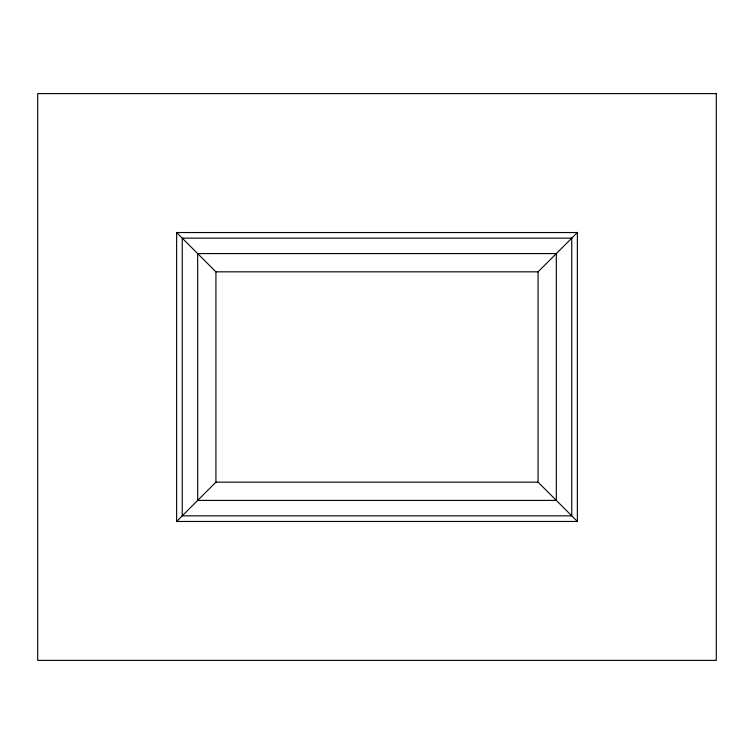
<?xml version="1.0" encoding="UTF-8"?>
<svg xmlns="http://www.w3.org/2000/svg" width="754" height="754" viewBox="0 0 754 754"><rect width="100%" height="100%" fill="white"/><g stroke="black" fill="none" stroke-linecap="round" stroke-linejoin="round"><path stroke-width="1.13" d="M176.427 521.664L215.927 482.164L215.927 271.836L176.427 232.336M577.573 521.664L538.073 482.164L538.073 271.836L577.573 232.336M215.927 271.836L538.073 271.836M215.927 482.164L538.073 482.164M716.3 93.609L37.7 93.609L37.7 660.391L716.3 660.391L716.3 93.609M577.366 232.543L176.634 232.543L176.634 521.457L577.366 521.457L577.366 232.543M571.758 238.151L182.242 238.151L182.242 515.849L571.758 515.849L571.758 238.151M556.32 253.589L197.68 253.589L197.68 500.411L556.32 500.411L556.32 253.589"/></g></svg>
